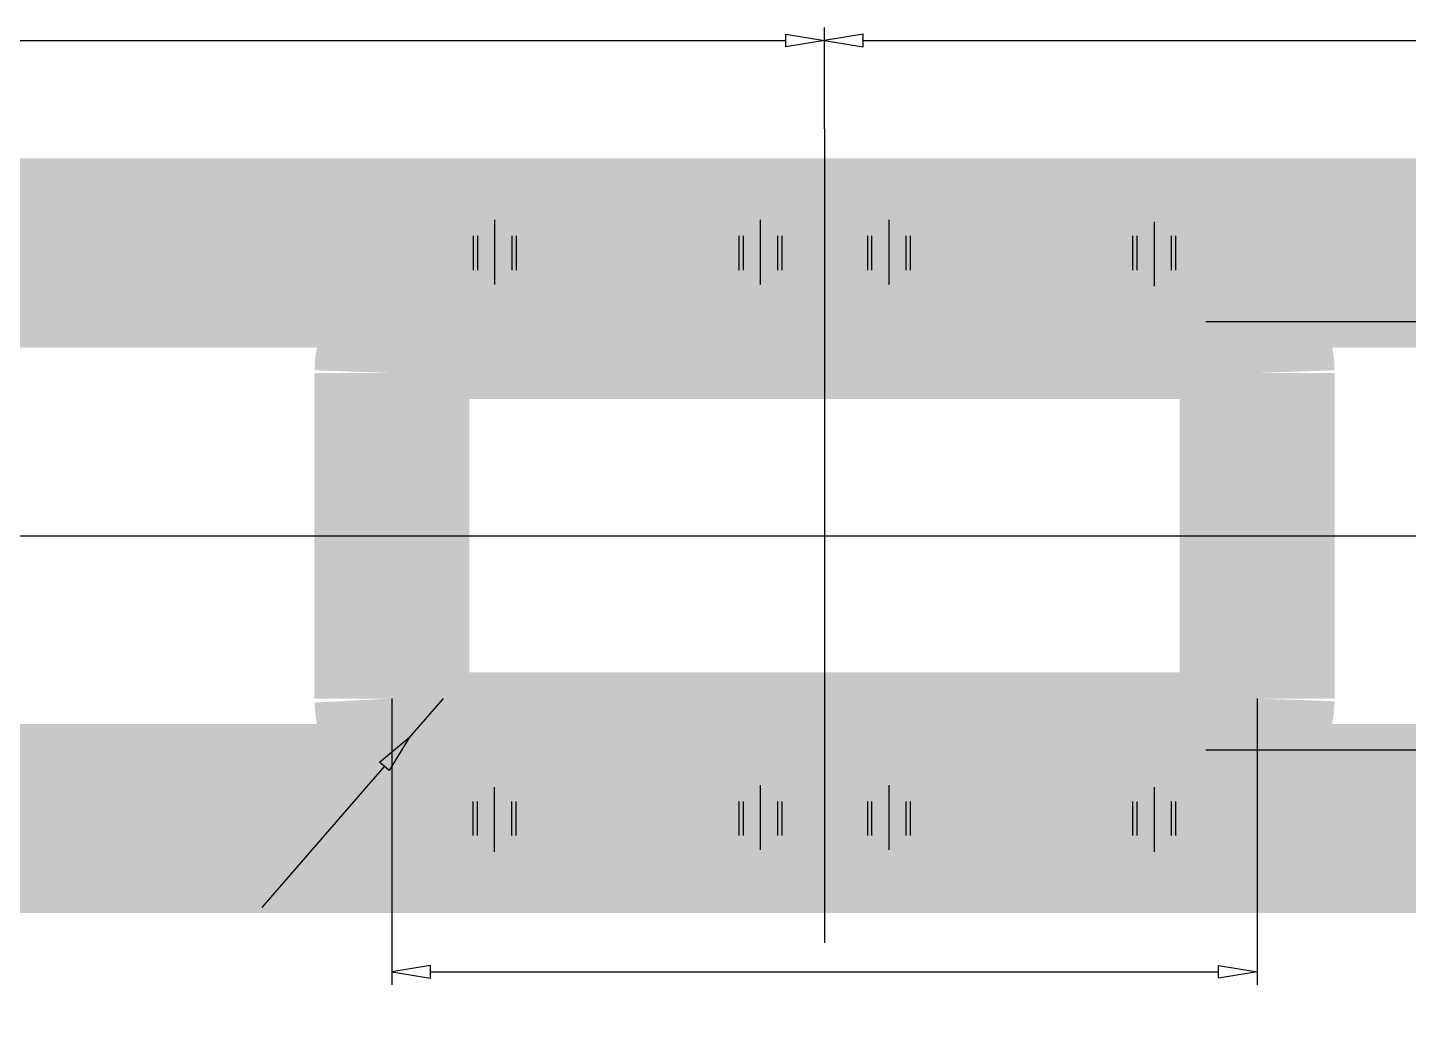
# Model space of a CAD drawing. Extents: x 0.2 to 49.5, y 17.6 to 52.5.
# Drawn here: x 25.3 to 37.92, y 34.61 to 43.71 of the extents above; entities that cross this region are included whole.
import ezdxf

# ---------------------------------------------------------------- set-up
doc = ezdxf.new("R2010")
doc.units = 0
doc.linetypes.add('1', pattern=[50.799999713897705, 31.75, -6.349999904632568, 6.349999904632568, -6.349999904632568])
doc.linetypes.add('2', pattern=[15, 12, -3])
doc.layers.get('0').update_dxf_attribs({"linetype": 'CONTINUOUS'})

msp = doc.modelspace()

# ---------------------------------------------------------------- linework, layer by layer
at = {"color": 5}
for points in [[(32.22945628520239, 43.53560840052978), (32.22945628520239, 43.65300891075481), (32.58165781587735, 43.59430865564241), (32.58165781587735, 43.59430865564241), (32.22945628520239, 43.53560840052978)], [(32.58165781587735, 42.7870203414534), (32.58165781587735, 43.711709165867205)], [(32.58165781587735, 42.7870203414534), (32.58165781587735, 43.71170916586766)], [(32.93385934655237, 43.53560840053001), (32.93385934655237, 43.653008910755034), (32.58165781587735, 43.594308655642635), (32.58165781587735, 43.594308655642635), (32.93385934655237, 43.53560840053001)], [(24.285355093309818, 43.59430865564241), (32.22945628520239, 43.59430865564241)], [(32.93385934655237, 43.594308655642635), (40.87796053844204, 43.594308655642635)], [(36.06453961921494, 41.02601268807416), (48.68268764663122, 41.02601268807416)], [(28.629173971642615, 37.582493657061605), (28.629173971642615, 34.96809696296782)], [(29.09877601254334, 37.58226438814518), (28.79074584860109, 37.22780212651605)], [(36.53414166011095, 37.582493657061605), (36.53414166011095, 34.96809696296782)], [(28.60403100834816, 36.92345165980146), (28.515415442940878, 37.00045920078696), (28.79074584860109, 37.22780212651605), (28.79074584860109, 37.22780212651605), (28.60403100834816, 36.92345165980146)], [(36.06453961921011, 37.112662347245305), (48.68268764663122, 37.112662347245305)], [(28.559723225644404, 36.96195543029421), (27.440547793134897, 35.674076834607376)], [(28.981375502317633, 35.02679721808022), (28.981375502317633, 35.144197728305244), (28.629173971642615, 35.08549747319262), (28.629173971642615, 35.08549747319262), (28.981375502317633, 35.02679721808022)], [(28.981375502317633, 35.08549747319262), (36.18194012943593, 35.08549747319262)], [(36.18194012943593, 35.02679721808022), (36.18194012943593, 35.144197728305244), (36.53414166011095, 35.08549747319262), (36.53414166011095, 35.08549747319262), (36.18194012943593, 35.02679721808022)]]:
    msp.add_lwpolyline(points, dxfattribs=at)
at = {"color": 5, "const_width": 7.8267007098e-08}
for points in [[(27.820096784166765, 43.47690812675705), (27.781176836319446, 43.47690812675705), (27.781176836319446, 43.20134527883465), (27.770834214048364, 43.21127545282184), (27.758545607148562, 43.22120566751482), (27.744310996830734, 43.23113585698843), (27.729619914596753, 43.24023851233051), (27.71596189831297, 43.247686181511426), (27.703336940624865, 43.25347879060382), (27.703336940624865, 43.21167588254934), (27.724190344270824, 43.19950336905799), (27.743217876440667, 43.18572925124931), (27.760419530800903, 43.1703534676908), (27.77512261690532, 43.15433701231268), (27.78665446016896, 43.13864091745518), (27.795015039998475, 43.12326513448011), (27.820096784166765, 43.12326513448011), (27.820096784166765, 43.47690812675705)], [(28.0663735652671, 43.47690812675705), (28.02745361741978, 43.47690812675705), (28.02745361741978, 43.20134527883465), (28.017110974081277, 43.21127545282184), (28.004822390967206, 43.22120566751482), (27.99058777793107, 43.23113585698843), (27.97589667462961, 43.24023851233051), (27.962238682131726, 43.247686181511426), (27.9496137217252, 43.25347879060382), (27.9496137217252, 43.21167588254934), (27.97046710430368, 43.19950336905799), (27.989494660259425, 43.18572925124931), (28.006696311901237, 43.1703534676908), (28.021399376938234, 43.15433701231268), (28.03293124398772, 43.13864091745518), (28.04129182109881, 43.12326513448011), (28.0663735652671, 43.12326513448011), (28.0663735652671, 43.47690812675705)], [(28.166051876142603, 43.303209836392625), (28.167337155883047, 43.26427651426775), (28.171193158694336, 43.23076214079401), (28.177619749530493, 43.202666635123705), (28.18658090671704, 43.179215879753656), (28.198040716092123, 43.15963580080779), (28.211999036795646, 43.143926341909264), (28.228515946189987, 43.132447880131394), (28.247651638310572, 43.12556082544802), (28.26940595987037, 43.12326513448011), (28.285718654622542, 43.12453309085504), (28.300638024289867, 43.12833700901024), (28.314163899894766, 43.13467684788566), (28.32624825089289, 43.14340579468603), (28.33684318577133, 43.15437707156525), (28.345948523970094, 43.16759063181371), (28.353708433702195, 43.18296639819505), (28.36026722846634, 43.200424337103414), (28.365624719826144, 43.21996439018085), (28.369588731796057, 43.24293461391153), (28.371967237329272, 43.27068312150686), (28.37276004359819, 43.303209836392625), (28.37148667934059, 43.34187616340091), (28.36766682286475, 43.3752304339439), (28.36130028117651, 43.40327254446561), (28.352399088779293, 43.42673659244883), (28.340975425751765, 43.44635677394058), (28.32702910487768, 43.462132960979034), (28.310488073957345, 43.473678103489874), (28.291280417217706, 43.48060526073232), (28.26940595987037, 43.4829142917074), (28.241032789728422, 43.47885675082284), (28.217032207159434, 43.46668430359614), (28.197404056352923, 43.44639680880914), (28.179986136799585, 43.41094704944567), (28.169535456413655, 43.363218098504376), (28.166051876142603, 43.303209836392625)], [(28.206052933652302, 43.303209836392625), (28.208082974438298, 43.354582538504474), (28.214173274604036, 43.39306207062032), (28.22432368694723, 43.41864832673855), (28.237453118394114, 43.43459799377956), (28.252480594570784, 43.4441678597459), (28.26940595987037, 43.44735779520124), (28.286331283401353, 43.44415446752282), (28.30135876406416, 43.434544647457415), (28.314488232793508, 43.418528203439564), (28.324638598657657, 43.392901862683175), (28.33072890957851, 43.35446244519153), (28.332758986088436, 43.303209836392625), (28.330728848455237, 43.25171695652534), (28.324638657633216, 43.213197444791604), (28.314488232793508, 43.18765122274772), (28.301310655178952, 43.17176823641921), (28.286139140378793, 43.16223847303513), (28.268973516005417, 43.159061877584236), (28.252300354596684, 43.161864739786324), (28.238029760063455, 43.17027338824937), (28.226161573373417, 43.184287770375704), (28.214990062525715, 43.21180933563255), (28.20828723223724, 43.251450047408525), (28.206052933652302, 43.303209836392625)], [(28.434167072423918, 43.47690812675705), (28.434167072423918, 43.427657574164186), (28.478492568583306, 43.427657574164186), (28.478492568583306, 43.47690812675705), (28.434167072423918, 43.47690812675705)], [(28.535358936826867, 43.38465343311964), (28.57622488206647, 43.38080948755123), (28.580585283029393, 43.401083596590524), (28.587612580803523, 43.41770069310792), (28.597306520483812, 43.43066065663925), (28.609090539127237, 43.43993680627318), (28.62238827569456, 43.44550256290927), (28.6371994670273, 43.44735779520124), (28.65497763447695, 43.44474173701087), (28.670834001493063, 43.43689372547942), (28.684768292173942, 43.42381362859578), (28.695579304467003, 43.4064090599868), (28.702066058078174, 43.38558772842953), (28.704228266097573, 43.361349513112145), (28.702150047366956, 43.33841927843923), (28.695915744454908, 43.31895933814485), (28.685525068937636, 43.30296958979466), (28.671770867756607, 43.29109070342906), (28.655446205047838, 43.2839634174768), (28.636550801229816, 43.28158764257137), (28.62441826880911, 43.282642032861986), (28.6131027432275, 43.285805308659064), (28.602603957829672, 43.29107738319294), (28.59323426407809, 43.298031161200925), (28.585306212502985, 43.306239617045776), (28.57881954525635, 43.31570265948949), (28.54227803866638, 43.310417234333045), (28.572981553079217, 43.129511546028425), (28.730607341860775, 43.129511546028425), (28.730607341860775, 43.17083396088674), (28.60411751135706, 43.17083396088674), (28.58703597869078, 43.26549112050452), (28.60637575332811, 43.25321182636185), (28.626340332570123, 43.2458442901609), (28.646929453989117, 43.2433884334871), (28.673164300418705, 43.246938722369805), (28.696516362874092, 43.25758968074797), (28.716985360114165, 43.27534123102305), (28.732841547900534, 43.2986718198822), (28.742355412074005, 43.326059962915224), (28.745526655202184, 43.35750556754397), (28.7427397054617, 43.387936770666556), (28.73437922402269, 43.415485086292165), (28.72044491103395, 43.44015039726082), (28.697645422806033, 43.46390807662647), (28.669897036890177, 43.47816275394348), (28.6371994670273, 43.4829142917074), (28.610135609291262, 43.47992451352843), (28.58660354317783, 43.47095535454582), (28.56660300607092, 43.4560066727297), (28.55097489194617, 43.4361195532249), (28.540560284271635, 43.412335183099), (28.535358936826867, 43.38465343311964)], [(36.468601037407836, 43.47690812675728), (36.429681089560574, 43.47690812675728), (36.429681089560574, 43.20134527883488), (36.41933846728949, 43.211275452822065), (36.40704986038969, 43.22120566751505), (36.39281525007186, 43.23113585698866), (36.37812416783788, 43.240238512330734), (36.36446615155404, 43.247686181511654), (36.351841193865994, 43.25347879060405), (36.351841193865994, 43.21167588254957), (36.37269459751195, 43.19950336905845), (36.39172212968174, 43.18572925124954), (36.40892378404203, 43.17035346769103), (36.42362687014645, 43.154337012313135), (36.43515871341009, 43.138640917455405), (36.4435192932396, 43.123265134480334), (36.468601037407836, 43.123265134480334), (36.468601037407836, 43.47690812675728)], [(36.71487781850817, 43.47690812675728), (36.67595787066091, 43.47690812675728), (36.67595787066091, 43.20134527883488), (36.665615227322405, 43.211275452822065), (36.653326644208335, 43.22120566751505), (36.6390920311722, 43.23113585698866), (36.62440092787074, 43.240238512330734), (36.6107429353728, 43.247686181511654), (36.59811797496633, 43.25347879060405), (36.59811797496633, 43.21167588254957), (36.61897135754481, 43.19950336905845), (36.637998913500496, 43.18572925124954), (36.655200565142366, 43.17035346769103), (36.66990363017936, 43.154337012313135), (36.68143549722885, 43.138640917455405), (36.68979607433994, 43.123265134480334), (36.71487781850817, 43.123265134480334), (36.71487781850817, 43.47690812675728)], [(36.814556129383675, 43.30320983639308), (36.815841409124175, 43.264276514268204), (36.819697411935465, 43.23076214079424), (36.82612400277162, 43.20266663512393), (36.83508515995811, 43.17921587975411), (36.84654496933325, 43.15963580080802), (36.860503290036775, 43.14392634190949), (36.877020199431115, 43.13244788013162), (36.8961558915517, 43.125560825448474), (36.9179102131115, 43.123265134480334), (36.93422290786367, 43.12453309085549), (36.949142277530996, 43.128337009010465), (36.962668153135894, 43.134676847885885), (36.97475250413402, 43.14340579468626), (36.98534743901246, 43.154377071565705), (36.99445277721122, 43.16759063181394), (37.002212686943324, 43.182966398195504), (37.00877148170741, 43.20042433710364), (37.01412897306727, 43.219964390181076), (37.018092985037185, 43.242934613911984), (37.0204714905704, 43.27068312150732), (37.02126429683932, 43.30320983639308), (37.01999093258172, 43.34187616340114), (37.01617107610588, 43.375230433944125), (37.00980453441764, 43.403272544465835), (37.00090334202042, 43.42673659244906), (36.98947967899289, 43.446356773940806), (36.97553335811875, 43.46213296097949), (36.95899232719847, 43.47367810349033), (36.939784670458835, 43.480605260732546), (36.9179102131115, 43.48291429170763), (36.88953704296955, 43.47885675082307), (36.86553646040056, 43.466684303596594), (36.84590830959405, 43.446396808809595), (36.82849039004071, 43.410947049445895), (36.818039709654784, 43.3632180985046), (36.814556129383675, 43.30320983639308)], [(36.85455718689343, 43.30320983639308), (36.85658722767943, 43.35458253850493), (36.862677527845165, 43.39306207062077), (36.87282794018836, 43.418648326738776), (36.88595737163524, 43.43459799378002), (36.90098484781191, 43.44416785974636), (36.9179102131115, 43.44735779520147), (36.93483553664248, 43.44415446752305), (36.94986301730529, 43.43454464745764), (36.962992486034636, 43.41852820343979), (36.973142851898785, 43.3929018626834), (36.97923316281964, 43.35446244519176), (36.981263239329564, 43.30320983639308), (36.979233101696366, 43.25171695652557), (36.973142910874344, 43.21319744479206), (36.962992486034636, 43.18765122274817), (36.94981490842008, 43.17176823641944), (36.93464339361992, 43.16223847303536), (36.917477769246545, 43.15906187758446), (36.90080460783781, 43.16186473978678), (36.88653401330453, 43.1702733882496), (36.874665826614546, 43.18428777037593), (36.86349431576684, 43.211809335633006), (36.85679148547837, 43.25145004740898), (36.85455718689343, 43.30320983639308)], [(37.082671325665046, 43.47690812675728), (37.082671325665046, 43.427657574164414), (37.126996821824434, 43.427657574164414), (37.126996821824434, 43.47690812675728), (37.082671325665046, 43.47690812675728)], [(37.183863190067996, 43.384653433119865), (37.2247291353076, 43.38080948755169), (37.22908953627052, 43.40108359659075), (37.23611683404465, 43.417700693108145), (37.24581077372494, 43.430660656639475), (37.257594792368366, 43.43993680627341), (37.27089252893569, 43.445502562909496), (37.28570372026843, 43.44735779520147), (37.30348188771808, 43.4447417370111), (37.31933825473419, 43.43689372547965), (37.33327254541507, 43.423813628596236), (37.34408355770813, 43.40640905998703), (37.3505703113193, 43.385587728429755), (37.3527325193387, 43.36134951311237), (37.350654300608085, 43.33841927843946), (37.344419997696036, 43.31895933814508), (37.334029322178765, 43.302969589794884), (37.320275120997735, 43.29109070342929), (37.303950458288966, 43.283963417477025), (37.285055054470945, 43.281587642571594), (37.27292252205024, 43.28264203286221), (37.26160699646863, 43.28580530865952), (37.25110821107074, 43.29107738319317), (37.24173851731922, 43.29803116120115), (37.233810465744114, 43.306239617046), (37.22732379849748, 43.315702659489716), (37.19078229190751, 43.3104172343335), (37.221485806320345, 43.12951154602865), (37.379111595101904, 43.12951154602865), (37.379111595101904, 43.170833960887194), (37.25262176459819, 43.170833960887194), (37.23554023193191, 43.26549112050475), (37.25488000656918, 43.2532118263623), (37.27484458581125, 43.24584429016113), (37.295433707230245, 43.243388433487326), (37.32166855365983, 43.24693872237003), (37.34502061611522, 43.2575896807482), (37.365489613355294, 43.275341231023276), (37.38134580114166, 43.29867181988243), (37.39085966531513, 43.32605996291545), (37.39403090844331, 43.357505567544194), (37.39124395870283, 43.387936770666784), (37.38288347726382, 43.41548508629239), (37.36894916427508, 43.44015039726105), (37.34614967604716, 43.46390807662692), (37.318401290131305, 43.478162753943934), (37.28570372026843, 43.48291429170763), (37.25863986253239, 43.47992451352866), (37.23510779641896, 43.47095535454605), (37.21510725931205, 43.456006672730155), (37.1994791451873, 43.436119553225126), (37.18906453751276, 43.41233518309946), (37.183863190067996, 43.384653433119865)], [(28.121031980143584, 35.87270144583567), (28.093105926013493, 35.84569354491282), (28.10216764282893, 35.832598910833894), (28.108261745902382, 35.8208101225207), (28.11138819445415, 35.81032703826145), (28.11170746056183, 35.795026454997924), (28.107852207123358, 35.78118932204666), (28.099822391148336, 35.768815508620946), (28.09105466587306, 35.76067953124448), (28.08101452077733, 35.754986193378954), (28.069701918521105, 35.751735373738256), (28.05358833737, 35.75065139992216), (28.036312408040487, 35.752869262120385), (28.017874104267776, 35.75838884153063), (27.997560216782688, 35.768180052962634), (27.974657545401783, 35.783212905588925), (27.949166080544842, 35.80348727474575), (27.966709917133755, 35.80157769348284), (27.983112554783872, 35.80250596333599), (27.998373991283586, 35.80627195087732), (28.012239499377642, 35.81246045925877), (28.024454363178165, 35.82065639614689), (28.035018567514896, 35.83085962487303), (28.048525120324314, 35.85179432180121), (28.055006006270958, 35.87542881915306), (28.05446120085753, 35.901762968224375), (28.04684851942079, 35.92850996000607), (28.03212579756405, 35.953383115519955), (28.010293011993724, 35.97638226464005), (27.993064851089798, 35.98945979780137), (27.974747224511816, 35.99969660654642), (27.955340123552276, 36.007092503753256), (27.935805296569754, 36.0112891745066), (27.917104487048334, 36.011928453452356), (27.899237702527216, 36.00901014759506), (27.882616079390914, 36.00270216992703), (27.867650737032818, 35.99317258140877), (27.854341698127257, 35.980421191806954), (27.83771009866149, 35.954547315882564), (27.830363761522165, 35.92588812048052), (27.832302720727796, 35.89444342987258), (27.845444040238476, 35.86042520620981), (27.87170475693648, 35.824045528511306), (27.911084900775563, 35.785304248496914), (27.960264538675347, 35.747563854231885), (28.00504324368393, 35.723642147861256), (28.0454210151222, 35.71353901039288), (28.076796948328195, 35.71545987229956), (28.104396971021743, 35.72670954105797), (28.12822104921179, 35.74728790664585), (28.141639191753654, 35.7666761755745), (28.14917861093835, 35.7871946279904), (28.150839255041376, 35.80884314024547), (28.14667483170939, 35.830747515297844), (28.136739090951664, 35.85203366446581), (28.121031980143584, 35.87270144583567)], [(27.90218030431805, 35.852339041580535), (27.891720796037987, 35.86268561643146), (27.882828598483798, 35.874184728720365), (27.87550373150708, 35.88683622727535), (27.87027496796344, 35.899925991385544), (27.86767106055754, 35.9127400243965), (27.86769203495038, 35.925278164567544), (27.870032396284216, 35.937026104484175), (27.874386629243247, 35.94746966924299), (27.88075475944163, 35.95660868662344), (27.892883154719414, 35.96682121134154), (27.9077104069396, 35.972651483559275), (27.92523653462166, 35.97409932314622), (27.944149724339752, 35.97071329428127), (27.963138158379593, 35.96204210200722), (27.982201840755238, 35.948085565713654), (27.998001710650954, 35.93177720093581), (28.008649447693358, 35.914789959214886), (28.01414504153871, 35.897123670643396), (28.014639654082146, 35.87988830968334), (28.010284459860202, 35.86419397126929), (28.001079444149013, 35.850040500072964), (27.98836409867505, 35.83896931742993), (27.97328881773757, 35.83230434575398), (27.955853594119276, 35.830045440743106), (27.937479765973194, 35.832485239310245), (27.919588667008668, 35.83991648725555), (27.90218030431805, 35.852339041580535)], [(27.58883409233465, 35.66573469522564), (27.854680774245026, 35.434712083220575), (27.946869194738042, 35.54079687503349), (27.96312422567172, 35.561109642598694), (27.97482484402684, 35.57939649215723), (27.98197104941937, 35.59565736028139), (27.98497492256365, 35.61122106681273), (27.984248550035602, 35.62741649120312), (27.97979192537906, 35.64424355508231), (27.972085763088558, 35.66064795170155), (27.961610780855494, 35.675575444869764), (27.948366976102704, 35.689025942328726), (27.92890313319299, 35.702725441897655), (27.908230635045584, 35.71104595939505), (27.886349491643387, 35.713987391313594), (27.863702196951635, 35.71087876126262), (27.840731224083584, 35.701049175744174), (27.817436601825932, 35.684498529737766), (27.819681121310225, 35.69607515252528), (27.82079976903003, 35.70627489232447), (27.82079258587794, 35.71509764675011), (27.81847213586144, 35.73306022863267), (27.81429637681248, 35.75206222031534), (27.80826535028467, 35.7721035079569), (27.77207630660689, 35.87659861987504), (27.737470191837133, 35.836776021102196), (27.765264660455955, 35.75704974136602), (27.772409311766012, 35.73556325280242), (27.778000967399862, 35.71733608547447), (27.78203968187779, 35.70236812563735), (27.784636893911568, 35.68997371166461), (27.785904003036933, 35.679467259569265), (27.785841060333098, 35.670848668813505), (27.784746923235616, 35.66344446546009), (27.782920410096096, 35.65658124727156), (27.780361571953677, 35.65025892152744), (27.777284715365056, 35.645293860201264), (27.77260200756882, 35.63905072074567), (27.766313502022854, 35.631529416015155), (27.734402125698296, 35.59480775731072), (27.61634879014332, 35.69739692539724), (27.58883409233465, 35.66573469522564)], [(27.824009920070523, 35.63639060742048), (27.836225471777766, 35.649328338773785), (27.847721188755315, 35.659199531468175), (27.85849710668316, 35.66600409698731), (27.8690107324133, 35.67004469325002), (27.879719552149936, 35.67162405143813), (27.89062359193008, 35.67074207719543), (27.901222218443422, 35.667738346409806), (27.911014784912936, 35.662952507854015), (27.920001308258747, 35.65638446792491), (27.93063902668331, 35.644737135361765), (27.93740614429305, 35.63164731701954), (27.940302670152846, 35.61711492617155), (27.938535026709303, 35.60144765352402), (27.931309632050045, 35.58495324811042), (27.918626493710008, 35.567631635745556), (27.852818144311925, 35.49190341512826), (27.7648675026158, 35.568333133288206), (27.824009920070523, 35.63639060742048)], [(32.35257064088188, 34.96809694430749), (32.31365069303462, 34.96809694430749), (32.31365069303462, 34.69253409638509), (32.303308046625716, 34.702464270372275), (32.29101946697824, 34.71239448506526), (32.27678485354596, 34.72232467453887), (32.26209374717405, 34.73142732988072), (32.248435758142705, 34.73887499906186), (32.23581079734004, 34.74466760815403), (32.23581079734004, 34.70286470009955), (32.25666417684806, 34.69069218660843), (32.2756917362704, 34.67691806879975), (32.292893387516074, 34.66154228524124), (32.30759644948267, 34.64552582986312), (32.319128319998754, 34.62982973500539), (32.327488896713646, 34.61445395203032), (32.35257064088188, 34.61445395203032), (32.35257064088188, 34.96809694430749)], [(32.45224895175744, 34.79439865394306), (32.453534228427486, 34.755465331818186), (32.45739023470537, 34.72195095834445), (32.463816825145386, 34.69385545267414), (32.47277797926148, 34.67040469730409), (32.48423779210316, 34.65082461835823), (32.49819611241054, 34.6351151594597), (32.51471301873437, 34.62363669768183), (32.53384871432161, 34.61674964299846), (32.55560303548526, 34.61445395203032), (32.57191572716698, 34.615721908405476), (32.5868351003009, 34.61952582656045), (32.60036097550966, 34.625865665436095), (32.612445323437385, 34.63459461223647), (32.62304026178242, 34.64556588911569), (32.632145599584874, 34.65877944936415), (32.639905506246635, 34.674155215745486), (32.64646430447732, 34.69161315465385), (32.65182179544104, 34.71115320773106), (32.65578580434044, 34.73412343146197), (32.65816431334031, 34.7618719390573), (32.65895711921303, 34.79439865394306), (32.65768375188503, 34.83306498095112), (32.653863898875784, 34.866419251494335), (32.64749735679135, 34.894461362016045), (32.63859616132373, 34.91792540999927), (32.6271725017628, 34.937545591491016), (32.61322618049246, 34.95332177852947), (32.596685146501784, 34.96486692104031), (32.577477493228685, 34.971794078282755), (32.55560303548526, 34.97410310925784), (32.52722986227286, 34.97004556837305), (32.50322928317047, 34.95787312114658), (32.48360113196776, 34.93758562635958), (32.466183209344024, 34.902135866996105), (32.45573253242469, 34.85440691605481), (32.45224895175744, 34.79439865394306)], [(32.84512420308255, 34.96809694430749), (32.806204255235286, 34.96809694430749), (32.806204255235286, 34.69253409638509), (32.795861566691485, 34.702464270372275), (32.7835730346157, 34.71239448506526), (32.76933841574663, 34.72232467453887), (32.754647267239875, 34.73142732988072), (32.740989325780106, 34.73887499906186), (32.728364359540706, 34.74466760815403), (32.728364359540706, 34.70286470009955), (32.749217696913945, 34.69069218660843), (32.768245303907804, 34.67691806879975), (32.78544694971674, 34.66154228524124), (32.80014996954844, 34.64552582986312), (32.8116818876361, 34.62982973500539), (32.820042458914315, 34.61445395203032), (32.84512420308255, 34.61445395203032), (32.84512420308255, 34.96809694430749)], [(31.953641175447217, 34.86791411293552), (31.953641175447217, 34.82755268446908), (32.16294400609263, 34.82755268446908), (32.16294400609263, 34.86791411293552), (31.953641175447217, 34.86791411293552)], [(32.49225000926714, 34.79439865394306), (32.49428004698274, 34.84577135605491), (32.50037035061507, 34.884250888170754), (32.51052076256212, 34.909837144288986), (32.5236501909385, 34.92578681133), (32.53867767058182, 34.93535667729634), (32.55560303548526, 34.93854661275168), (32.57252835594579, 34.93534328507326), (32.5875558400752, 34.925733465007625), (32.600685308408345, 34.90971702099), (32.61083567120204, 34.88409068023361), (32.616925985589546, 34.84565126274197), (32.61895606170333, 34.79439865394306), (32.61692592099962, 34.74290577407578), (32.61083573364425, 34.70438626234204), (32.600685308408345, 34.678840040298155), (32.58750772772345, 34.66295705396965), (32.57233621638983, 34.65342729058557), (32.555170591620254, 34.650250695134446), (32.53849742714118, 34.65305355733676), (32.52422683607443, 34.66146220579981), (32.512358648988254, 34.67547658792614), (32.50118713507021, 34.70299815318299), (32.49448430824822, 34.74263886495896), (32.49225000926714, 34.79439865394306)], [(32.95107295000014, 34.86791411293552), (32.95107295000014, 34.82755268446908), (33.16037578064561, 34.82755268446908), (33.16037578064561, 34.86791411293552), (32.95107295000014, 34.86791411293552)], [(32.16294400609263, 34.76100437681907), (31.953641175447217, 34.76100437681907), (31.953641175447217, 34.72064294835263), (32.16294400609263, 34.72064294835263), (32.16294400609263, 34.76100437681907)], [(33.16037578064561, 34.76100437681907), (32.95107295000014, 34.76100437681907), (32.95107295000014, 34.72064294835263), (33.16037578064561, 34.72064294835263), (33.16037578064561, 34.76100437681907)]]:
    msp.add_lwpolyline(points, dxfattribs=at)
at = {"color": 1, "linetype": '1'}
for points in [[(32.58165781587735, 42.7870203414534), (32.58165781587735, 35.35165469387039)], [(29.56837805349045, 41.95557589716395), (29.56837805348988, 41.365594585550525)], [(31.99465526475325, 41.955575897163726), (31.99465526475268, 41.3655945855503)], [(33.16866036700321, 41.9555758971635), (33.168660367002644, 41.36559458555007)], [(35.59493757831552, 41.34872158806206), (35.59493757831552, 41.93870289967549)], [(15.579159668393459, 39.06933751766201), (46.93237309117518, 39.06933751766201)], [(29.568378053488175, 36.183099138162106), (29.568378053488175, 36.773080449775534)], [(31.99465526475325, 36.789953447263315), (31.99465526475268, 36.19997213564989)], [(33.16866036700321, 36.78995344726309), (33.168660367002644, 36.19997213564966)], [(35.59493757831552, 36.18309913816097), (35.59493757831552, 36.7730804497744)]]:
    msp.add_lwpolyline(points, dxfattribs=at)
at = {"color": 7, "const_width": 1.415000081062317}
for points in [[(17.319591486626678, 41.80868275624857), (46.27838400879307, 41.808682756247435)], [(17.319591486626678, 41.49561472898199), (46.27838400879307, 41.49561472897858)], [(28.629173971638636, 40.55641064717406), (28.63031788587375, 40.589168429309666), (28.633744105127676, 40.62176661915646), (28.63943590976396, 40.65404640116071), (28.64736557056409, 40.685850508574504), (28.657494423368803, 40.71702400952108), (28.669773204963406, 40.7474150090884), (28.684142015757516, 40.77687545638901), (28.700530879594055, 40.805261816328766), (28.718859967672927, 40.83243579736154), (28.73903997175745, 40.858265023258355), (28.760972589342202, 40.88262363023773), (28.78455089685906, 40.90539297605824), (28.809660133410432, 40.926462106524696), (28.83617788737223, 40.94572838994054), (28.86397499208863, 40.963097927632816), (28.892916029700416, 40.978486151083416), (28.922859984255865, 40.99181808317235), (28.953660997453085, 41.00302871138456), (28.985168993760567, 41.01206351029873), (29.01723047348014, 41.018878366945046), (29.049689231168827, 41.023440140615776), (29.09877601253862, 41.02601268807393)], [(29.098776012538053, 41.02601268807393), (36.064539619205846, 41.02601268807393)], [(36.534141660114926, 40.55641064717406), (36.53299774587981, 40.589168429309666), (36.52957152662589, 40.62176661915646), (36.5238797219896, 40.65404640116071), (36.51595006118947, 40.685850508574504), (36.50582120838476, 40.71702400952108), (36.49354242679016, 40.7474150090884), (36.47917361599605, 40.77687545638901), (36.462784752159564, 40.805261816328766), (36.444455664080635, 40.83243579736154), (36.42427565999611, 40.858265023258355), (36.40234304241136, 40.88262363023773), (36.3787647348945, 40.90539297605824), (36.35365549834313, 40.926462106524696), (36.32713774438133, 40.94572838994054), (36.29934063966493, 40.963097927632816), (36.270399602053146, 40.978486151083416), (36.2404556474977, 40.99181808317235), (36.20965463430048, 41.00302871138456), (36.178146637992995, 41.01206351029873), (36.14608515827348, 41.018878366945046), (36.113626400584735, 41.023440140615776), (36.06453961921494, 41.02601268807393)], [(28.629173971643354, 37.582264388144495), (28.629173971638068, 40.55641064717315)], [(36.534141660110095, 37.582264388144495), (36.534141660115495, 40.55641064717315)], [(29.09877601254334, 37.112662347245305), (29.06601823040762, 37.11380626148048), (29.033420040560884, 37.1172324807344), (29.001140258556575, 37.12292428537057), (28.969336151142784, 37.130853946170646), (28.93816265019632, 37.14098279897553), (28.90777165062883, 37.15326158056996), (28.878311203328394, 37.16763039136413), (28.849924843388465, 37.18401925520061), (28.822750862355633, 37.20234834327948), (28.796921636458933, 37.222528347364005), (28.7725630294795, 37.24446096494876), (28.749793683659163, 37.268039272465785), (28.728724553192535, 37.2931485090171), (28.709458269776746, 37.3196662629789), (28.692088732084414, 37.347463367695354), (28.67670050863387, 37.376404405307085), (28.663368576544997, 37.40634835986248), (28.65215794833273, 37.43714937305981), (28.64312314941867, 37.46865736936729), (28.63630829277224, 37.50071884908675), (28.631746519101455, 37.53317760677555), (28.629173971643354, 37.58226438814518)], [(36.534141660110095, 37.582264388144495), (36.53299774587498, 37.54950660600957), (36.529571526621055, 37.51690841616278), (36.52387972198477, 37.484628634158526), (36.51595006118464, 37.452824526744735), (36.50582120837993, 37.421651025798155), (36.493542426785325, 37.39126002623084), (36.479173615991215, 37.36179957893023), (36.462784752154676, 37.33341321899047), (36.444455664075804, 37.3062392379577), (36.42427565999128, 37.280410012060884), (36.40234304240653, 37.25605140508151), (36.37876473488967, 37.233282059261), (36.3536554983383, 37.21221292879454), (36.327137744376444, 37.1929466453787), (36.2993406396601, 37.17557710768642), (36.270399602048315, 37.16018888423582), (36.240455647492865, 37.14685695214689), (36.209654634295646, 37.13564632393468), (36.17814663798816, 37.12661152502051), (36.14608515826859, 37.11979666837419), (36.1136264005799, 37.11523489470346), (36.06453961921011, 37.112662347245305)], [(29.09877601254334, 37.112662347245305), (36.06453961921011, 37.112662347245305)], [(17.319591486626678, 36.64306030634634), (46.27838400879307, 36.64306030634634)], [(17.319591486626678, 36.3299922790809), (46.27838400879307, 36.329992279078624)]]:
    msp.add_lwpolyline(points, dxfattribs=at)
at = {"color": 8, "linetype": '2'}
for points in [[(29.37271053644821, 41.80868275624516), (29.37271053644821, 41.49561472897972)], [(29.411120070043296, 41.80868275624516), (29.411120070043296, 41.49561472897972)], [(29.725636036936464, 41.80868275624516), (29.725636036935896, 41.49561472897972)], [(29.76404557053155, 41.80868275624516), (29.76404557053155, 41.49561472897972)], [(31.79898774771101, 41.808682756244934), (31.79898774771101, 41.49561472897926)], [(31.83739728130604, 41.808682756244934), (31.83739728130604, 41.49561472897926)], [(32.151913248199264, 41.808682756244934), (32.151913248198696, 41.49561472897926)], [(32.19032278179429, 41.808682756244934), (32.19032278179429, 41.49561472897926)], [(32.972992849960974, 41.80868275624471), (32.972992849960974, 41.49561472897926)], [(33.011402383556, 41.80868275624471), (33.011402383556, 41.49561472897926)], [(33.32591835044923, 41.80868275624471), (33.32591835044866, 41.49561472897926)], [(33.36432788404426, 41.80868275624471), (33.36432788404426, 41.49561472897926)], [(35.39927006127385, 41.495614728980854), (35.39927006127385, 41.8086827562463)], [(35.43767959486894, 41.495614728980854), (35.43767959486894, 41.8086827562463)], [(35.75219556176211, 41.495614728980854), (35.75219556176154, 41.8086827562463)], [(35.79060509535719, 41.495614728980854), (35.79060509535719, 41.8086827562463)], [(29.372710536446505, 36.3299922790809), (29.372710536446505, 36.64306030634634)], [(29.41112007004159, 36.3299922790809), (29.41112007004159, 36.64306030634634)], [(29.72563603693476, 36.3299922790809), (29.72563603693419, 36.64306030634634)], [(29.764045570529845, 36.3299922790809), (29.764045570529845, 36.64306030634634)], [(31.79898774771101, 36.64306030634452), (31.79898774771101, 36.32999227907885)], [(31.83739728130604, 36.64306030634452), (31.83739728130604, 36.32999227907885)], [(32.151913248199264, 36.64306030634452), (32.151913248198696, 36.32999227907885)], [(32.19032278179429, 36.64306030634452), (32.19032278179429, 36.32999227907885)], [(32.972992849960974, 36.643060306344296), (32.972992849960974, 36.32999227907885)], [(33.011402383556, 36.643060306344296), (33.011402383556, 36.32999227907885)], [(33.32591835044923, 36.643060306344296), (33.32591835044866, 36.32999227907885)], [(33.36432788404426, 36.643060306344296), (33.36432788404426, 36.32999227907885)], [(35.39927006127385, 36.32999227907976), (35.39927006127385, 36.643060306345205)], [(35.43767959486894, 36.32999227907976), (35.43767959486894, 36.643060306345205)], [(35.75219556176211, 36.32999227907976), (35.75219556176154, 36.643060306345205)], [(35.79060509535719, 36.32999227907976), (35.79060509535719, 36.643060306345205)]]:
    msp.add_lwpolyline(points, dxfattribs=at)

doc.saveas('drawing.dxf')
